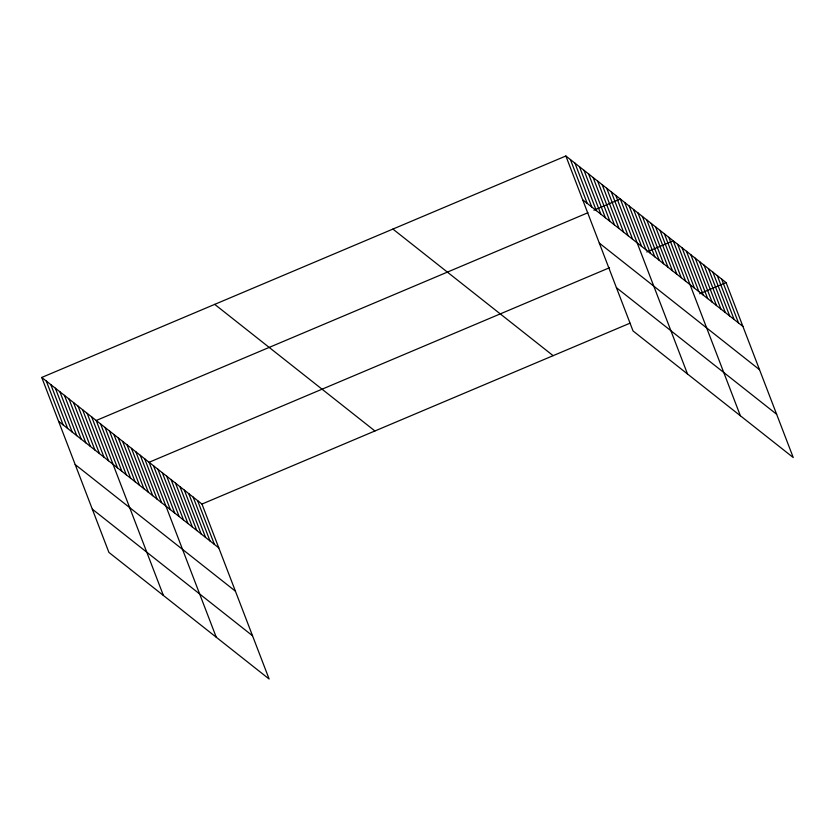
<?xml version="1.0" encoding="UTF-8"?>
<svg xmlns="http://www.w3.org/2000/svg" width="835" height="835" viewBox="0 0 835 835"><rect width="100%" height="100%" fill="white"/><g stroke="black" fill="none" stroke-linecap="round" stroke-linejoin="round"><path stroke-width="1.25" d="M41.75 377.451L201.966 504.058L269.131 679.012L108.915 552.415L41.75 377.451L565.869 155.988L726.085 282.585L793.25 457.549L633.034 330.942L565.869 155.988M587.913 212.737L96.223 420.496L163.389 595.459M593.915 210.201L620.342 199.033L687.508 373.986M609.56 267.711L149.1 462.277L216.255 637.23M646.791 251.972L673.219 240.814L740.374 415.767M201.966 504.058L629.997 323.187M699.667 293.753L726.085 282.585M582.694 199.826L742.92 326.433M599.311 243.1L759.526 369.696M616.418 287.678L776.644 414.275M392.909 229.072L553.125 355.668M214.71 304.368L374.925 430.975M58.575 421.289L218.801 547.896M75.192 464.563L235.407 591.17M92.299 509.141L252.525 635.748M721.68 279.109L738.516 322.947M717.275 275.623L734.111 319.471M712.871 272.147L729.696 315.985M708.466 268.661L725.291 312.499M704.062 265.175L720.887 309.023M699.657 261.699L716.482 305.537M695.242 258.213L712.078 302.061M690.837 254.738L707.673 298.575M686.433 251.251L703.268 295.099M682.028 247.776L698.853 291.613M677.623 244.29L694.449 288.138M668.814 237.328L685.639 281.165M664.399 233.842L681.235 277.69M659.994 230.366L676.83 274.204M655.59 226.88L672.425 270.728M651.185 223.404L668.01 267.242M646.781 219.918L663.606 263.766M642.376 216.442L659.201 260.28M637.971 212.956L654.797 256.794M633.567 209.47L650.392 253.318M629.152 205.995L645.987 249.832M624.747 202.508L641.583 246.356M615.802 195.442L632.638 239.29M611.262 191.852L628.097 235.7M606.721 188.272L623.557 232.109M602.181 184.681L619.017 228.529M597.641 181.091L614.476 224.939M593.111 177.511L609.936 221.348M588.571 173.92L605.396 217.768M584.03 170.33L600.856 214.177M579.49 166.749L596.315 210.587M574.95 163.159L591.775 207.007M570.409 159.569L587.235 203.416M197.561 500.572L214.397 544.41M193.156 497.086L209.992 540.934M188.752 493.61L205.577 537.448M184.347 490.124L201.172 533.972M179.942 486.648L196.768 530.486M175.538 483.162L192.363 527.01M171.123 479.687L187.959 523.524M166.718 476.2L183.554 520.038M162.314 472.714L179.149 516.562M157.909 469.239L174.734 513.076M153.504 465.753L170.33 509.601M144.695 458.791L161.52 502.639M140.29 455.315L157.116 499.153M135.875 451.829L152.711 495.677M131.471 448.353L148.306 492.191M127.066 444.867L143.891 488.705M122.661 441.381L139.487 485.229M118.257 437.905L135.082 481.743M113.852 434.419L130.678 478.267M109.448 430.943L126.273 474.781M105.033 427.457L121.868 471.305M100.628 423.982L117.464 467.819M91.683 416.905L108.519 460.753M87.143 413.325L103.978 457.162M82.602 409.734L99.438 453.572M78.062 406.144L94.898 449.992M73.522 402.564L90.357 446.401M68.992 398.973L85.817 442.811M64.452 395.383L81.277 439.231M59.911 391.803L76.736 435.64M55.371 388.212L72.196 432.05M50.831 384.622L67.656 428.47M46.29 381.042L63.116 424.879"/></g></svg>
